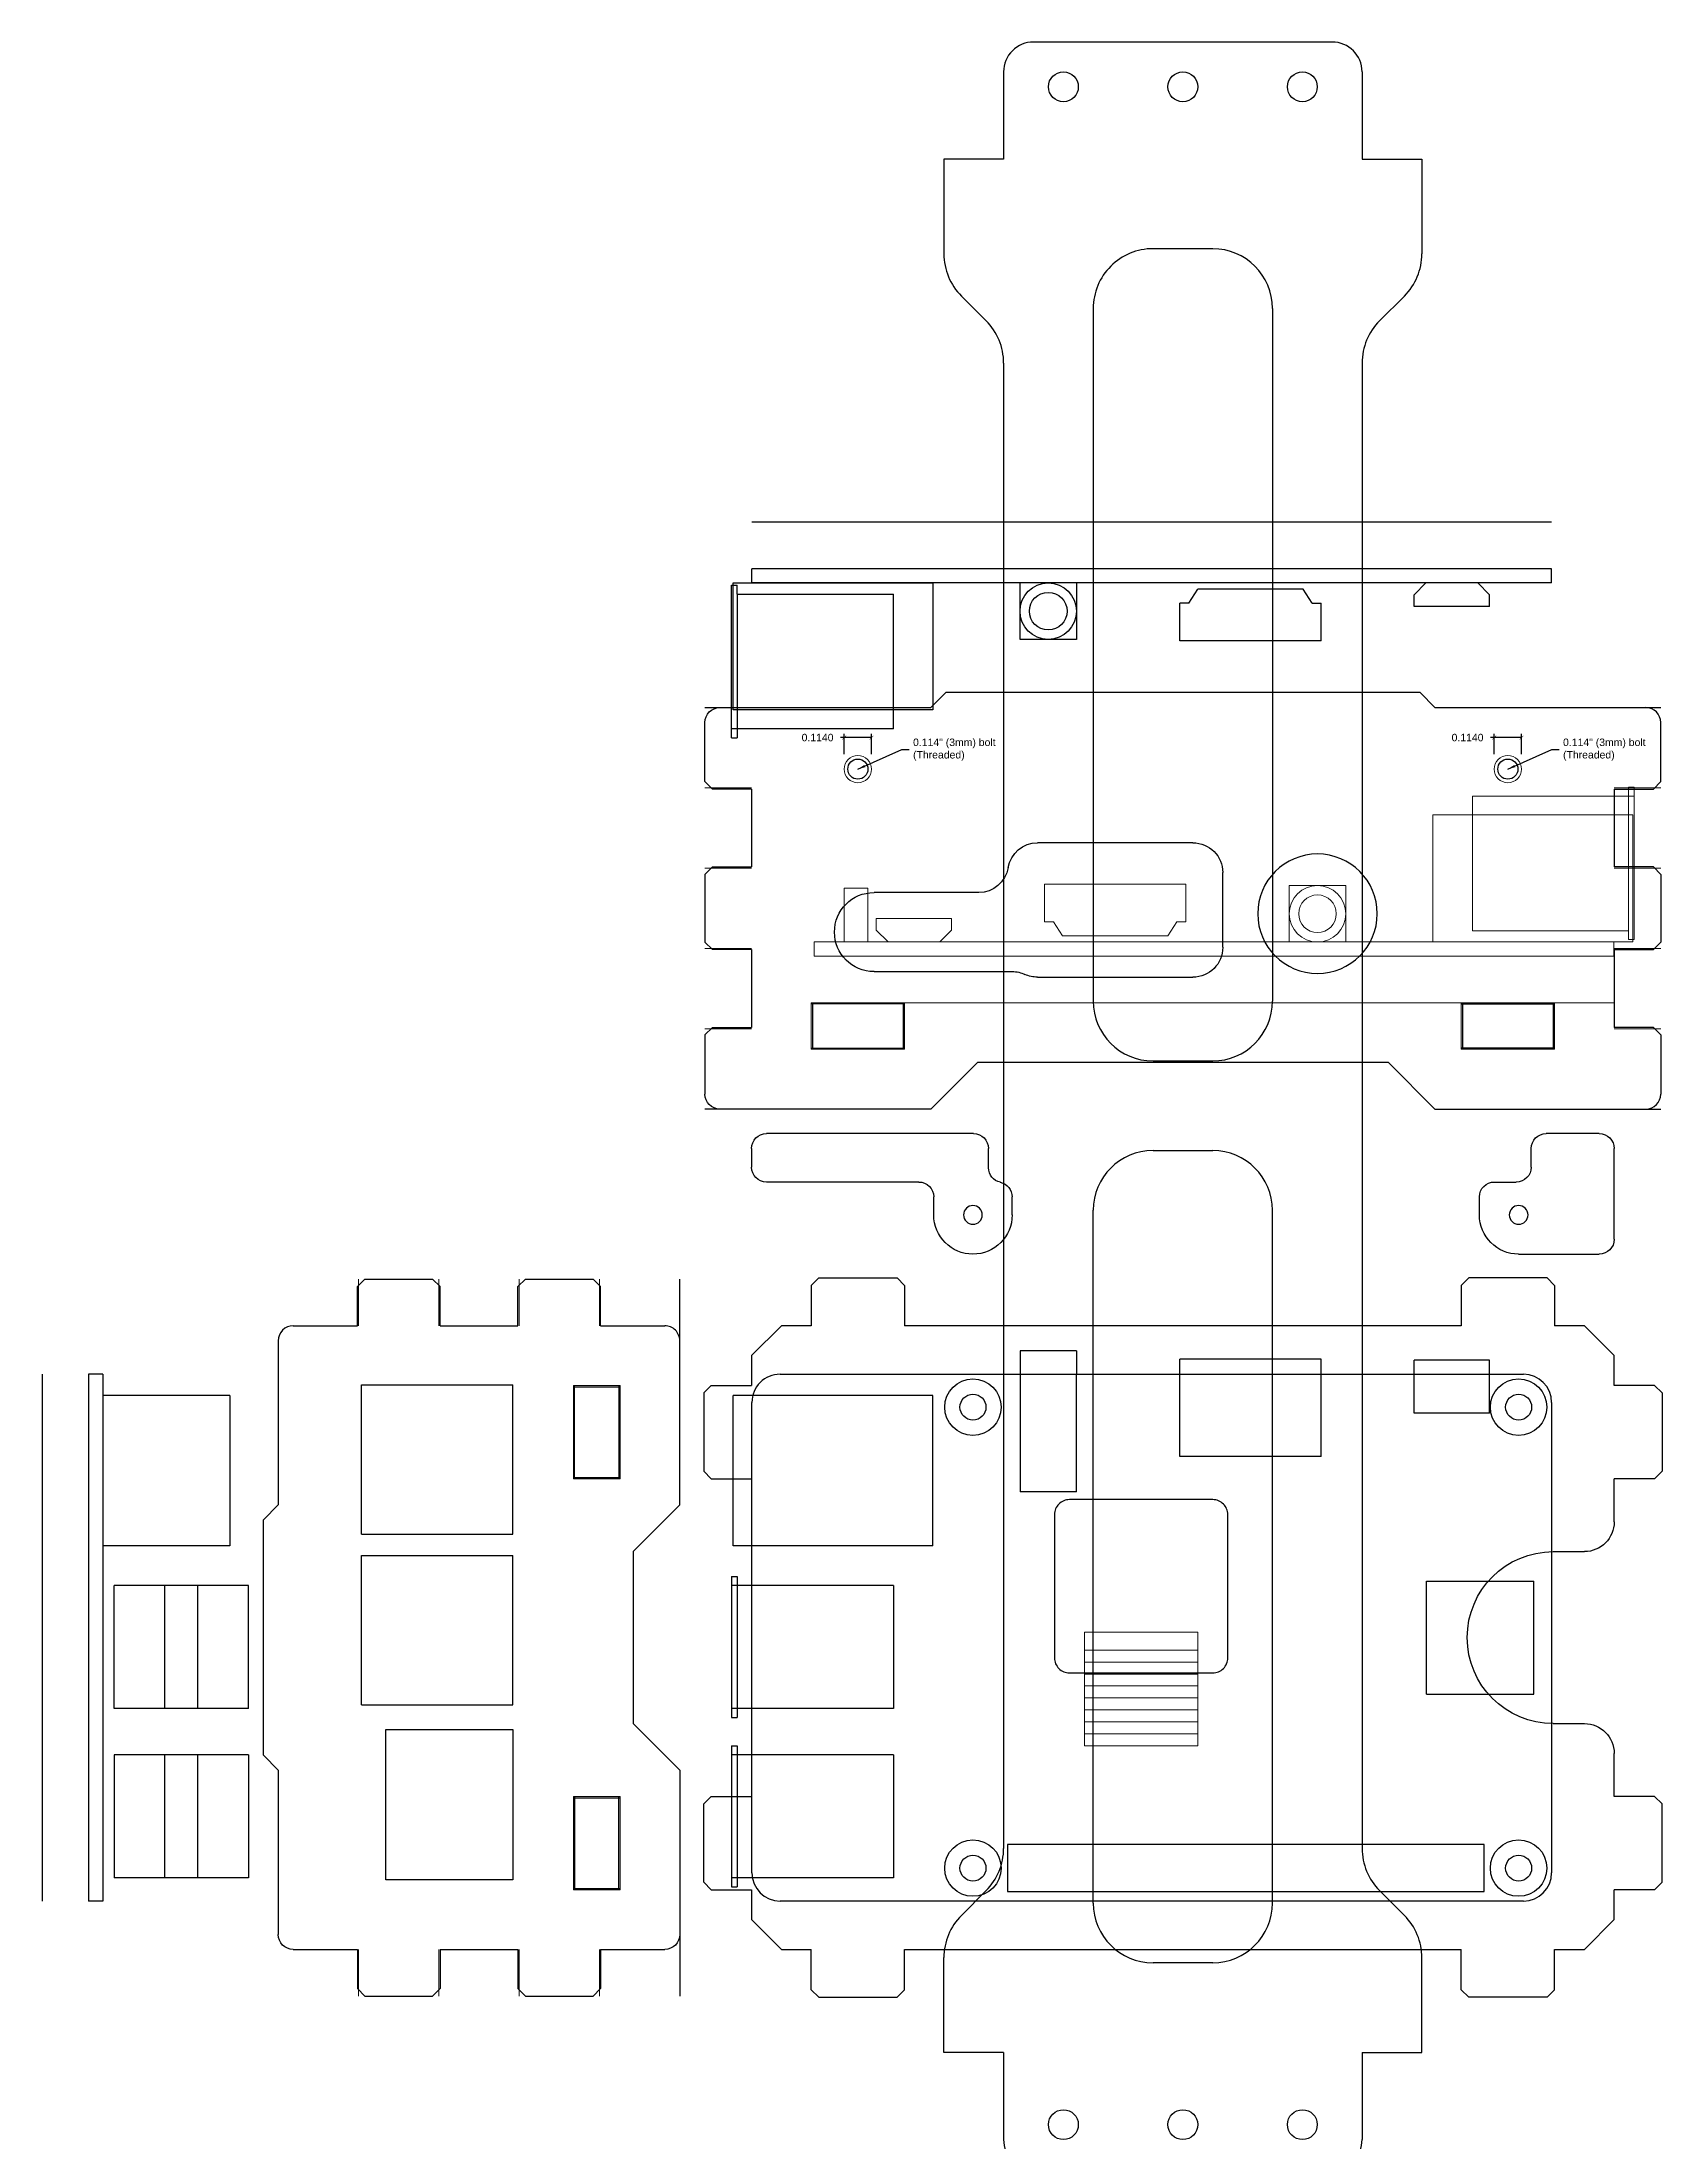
# Model space of a CAD drawing. Header units: inches. Extents: x -65 to 75, y -18 to 34.
# Drawn here: x 43.22 to 50, y 12.58 to 21.37 of the extents above; entities that cross this region are included whole.
import ezdxf

# ---------------------------------------------------------------- set-up
doc = ezdxf.new("R2010")
doc.units = ezdxf.units.IN
doc.header["$MEASUREMENT"] = 0
doc.layers.add('CUT', color=1, linetype='Continuous')
doc.layers.add('NOPLOT', color=40, linetype='Continuous', lineweight=5)
doc.styles.get("Standard").update_dxf_attribs({"font": 'arial.ttf'})
doc.dimstyles.get("Standard").update_dxf_attribs({"dimtxt": 0.18, "dimasz": 0.18, "dimexe": 0.18, "dimexo": 0.0625, "dimgap": 0.09, "dimtad": 0, "dimtih": 1, "dimtoh": 1, "dimdec": 4, "dimzin": 0, "dimdsep": 46, "dimtxsty": 'Standard', "dimcen": 0.09, "dimadec": 0, "dimazin": 0, "dimtfac": 1, "dimtdec": 4, "dimtofl": 0, "dimtmove": 0, "dimatfit": 3, "dimfxl": 1, "dimtolj": 1, "dimtzin": 0, "dimarcsym": 0})

# ---------------------------------------------------------------- blocks, each defined once
blk = doc.blocks.new('RaspPi')
for p, q in [((3, 28), (82, 28)), ((57.82, 27), (7.18, 27)), ((7.18, 27), (7.18, 22)), ((57.82, 22), (57.82, 27)), ((154, -28), (154, 28)), ((154, 28), (155.5, 28)), ((155.5, -28), (155.5, 28)), ((160.45, -28), (160.45, 28)), ((0, -25), (0, 25)), ((69.96, 12.45), (69.96, 25.55)), ((69.96, 25.55), (87.16, 25.55)), ((85, 25), (85, -25)), ((86.56, 11.5), (86.56, 26.5)), ((87.16, 26.5), (86.56, 26.5)), ((87.16, 11.5), (87.16, 26.5)), ((138.5, 25.55), (152.8, 25.55)), ((138.5, 12.45), (138.5, 25.55)), ((143.9, 25.55), (143.9, 12.45)), ((147.4, 25.55), (147.4, 12.45)), ((152.8, 12.45), (152.8, 25.55)), ((7.18, 22), (57.82, 22)), ((69.96, 12.45), (87.16, 12.45)), ((87.16, 11.5), (86.56, 11.5)), ((138.5, 12.45), (152.8, 12.45)), ((69.96, -5.55), (69.96, 7.55)), ((69.96, 7.55), (87.16, 7.55)), ((86.56, -6.5), (86.56, 8.5)), ((87.16, 8.5), (86.56, 8.5)), ((87.16, -6.5), (87.16, 8.5)), ((138.5, 7.55), (152.8, 7.55)), ((138.5, 7.55), (138.5, -5.55)), ((143.9, 7.55), (143.9, -5.55)), ((147.4, 7.55), (147.4, -5.55)), ((152.8, 7.55), (152.8, -5.55)), ((13.3, 6), (1.9, 6)), ((1.9, 6), (1.9, -6)), ((13.3, 6), (13.3, -6)), ((13.3, -6), (1.9, -6)), ((69.96, -5.55), (87.16, -5.55)), ((87.16, -6.5), (86.56, -6.5)), ((138.5, -5.55), (152.8, -5.55)), ((65.75, -9.75), (65.75, -25.75)), ((65.75, -9.75), (87, -9.75)), ((87, -9.75), (87, -25.75)), ((140.5, -25.75), (140.5, -9.75)), ((140.5, -9.75), (154, -9.75)), ((50.5, -15.5), (56.5, -15.5)), ((50.5, -15.5), (50.5, -28)), ((56.5, -28), (56.5, -15.5)), ((24.5, -19.25), (24.5, -29.6)), ((24.5, -19.25), (39.5, -19.25)), ((39.5, -19.25), (39.5, -29.6)), ((6.6, -23.85), (6.6, -29.5)), ((6.6, -23.85), (14.6, -23.85)), ((14.6, -23.85), (14.6, -29.5)), ((65.75, -25.75), (87, -25.75)), ((140.5, -25.75), (154, -25.75)), ((82, -28), (3, -28)), ((50.5, -30.5), (50.5, -28)), ((56.5, -30.5), (56.5, -28)), ((154, -28), (155.5, -28)), ((6.6, -29.5), (14.6, -29.5)), ((24.5, -29.6), (39.5, -29.6)), ((50.5, -30.5), (56.5, -30.5)), ((86.56, -96.61), (86.56, -95.66)), ((87.16, -95.66), (86.56, -95.66)), ((87.16, -95.66), (87.16, -111.86)), ((69.96, -96.61), (87.16, -96.61)), ((69.96, -96.61), (69.96, -110.91)), ((86.56, -110.91), (86.56, -96.61)), ((65.75, -98.61), (87, -98.61)), ((65.75, -112.11), (65.75, -98.61)), ((87, -98.61), (87, -112.11)), ((24.5, -105.96), (39.5, -105.96)), ((24.5, -105.96), (24.5, -109.96)), ((39.5, -105.96), (39.5, -109.96)), ((50.5, -112.11), (50.5, -106.11)), ((50.5, -106.11), (56.5, -106.11)), ((56.5, -106.11), (56.5, -112.11)), ((6.6, -109.61), (14.6, -109.61)), ((6.6, -109.61), (6.6, -110.86)), ((6.6, -110.86), (7.85, -112.11)), ((14.6, -110.86), (13.35, -112.11)), ((14.6, -109.61), (14.6, -110.86)), ((25.45, -109.96), (24.5, -109.96)), ((25.45, -109.96), (26.4, -111.46)), ((26.4, -111.46), (37.6, -111.46)), ((38.55, -109.96), (37.6, -111.46)), ((38.55, -109.96), (39.5, -109.96)), ((86.56, -110.91), (69.96, -110.91)), ((86.56, -110.91), (86.56, -111.86)), ((0, -112.11), (0, -113.61)), ((0, -112.11), (85, -112.11)), ((0, -113.61), (85, -113.61)), ((87, -112.11), (65.75, -112.11)), ((85, -112.11), (85, -113.61)), ((87.16, -111.86), (86.56, -111.86)), ((0, -118.56), (85, -118.56))]:
    blk.add_line(p, q)
for centre, radius in [((3.5, 24.5), 3), ((61.5, 24.5), 3), ((3.5, 24.5), 1.38), ((61.5, 24.5), 1.38), ((3.5, -24.5), 3), ((61.5, -24.5), 3), ((3.5, -24.5), 1.38), ((61.5, -24.5), 1.38), ((53.5, -109.11), 3), ((53.5, -109.11), 2)]:
    blk.add_circle(centre, radius)
for centre, start, end in [((3, 25), 90, 180), ((82, 25), 0, 90), ((3, -25), 180, 270), ((82, -25), 270, 0)]:
    blk.add_arc(centre, 3, start, end)
at = {"layer": 'NOPLOT'}
for p, q in [((49.66, 11.49), (37.59, 11.49)), ((37.59, -0.57), (37.59, 11.49)), ((49.66, -0.57), (49.66, 11.49)), ((49.66, 10.22), (37.59, 10.22)), ((49.66, 8.95), (37.59, 8.95)), ((49.66, 7.68), (37.59, 7.68)), ((49.66, 6.41), (37.59, 6.41)), ((49.66, 5.14), (37.59, 5.14)), ((49.66, 3.87), (37.59, 3.87)), ((49.66, 2.6), (37.59, 2.6)), ((49.66, 1.33), (37.59, 1.33)), ((49.66, -0.57), (37.59, -0.57))]:
    blk.add_line(p, q, dxfattribs=at)
blk = doc.blocks.new('Pi_SideView')
for p, q in [((0, 0.2815), (0.6772, 0.2815)), ((0, 0.2815), (0, -0.2815)), ((0.6535, 0.2815), (0.6535, 0.3189)), ((0.6772, 0.3189), (0.6535, 0.3189)), ((0.6535, -0.2815), (0.6535, 0.2815)), ((0.6772, 0.3189), (0.6772, -0.3189)), ((-0.1657, 0.2028), (0.6709, 0.2028)), ((-0.1657, -0.3287), (-0.1657, 0.2028)), ((0.6709, 0.2028), (0.6709, -0.3287)), ((-1.7898, -0.0866), (-1.1992, -0.0866)), ((-1.7898, -0.0866), (-1.7898, -0.2441)), ((-1.1992, -0.0866), (-1.1992, -0.2441)), ((-2.6293, -0.3287), (-2.6293, -0.1037)), ((-2.6293, -0.1037), (-2.5293, -0.1037)), ((-2.5293, -0.3287), (-2.5293, -0.1037)), ((-0.7661, -0.3287), (-0.7661, -0.0925)), ((-0.7661, -0.0925), (-0.5299, -0.0925)), ((-0.5299, -0.0925), (-0.5299, -0.3287)), ((-2.4945, -0.2303), (-2.1795, -0.2303)), ((-2.4945, -0.2303), (-2.4945, -0.2795)), ((-2.1795, -0.2303), (-2.1795, -0.2795)), ((-1.7524, -0.2441), (-1.7898, -0.2441)), ((-1.7524, -0.2441), (-1.715, -0.3031)), ((-1.2366, -0.2441), (-1.274, -0.3031)), ((-1.2366, -0.2441), (-1.1992, -0.2441)), ((-2.7543, -0.3287), (-2.7543, -0.3878)), ((-2.7543, -0.3287), (0.5921, -0.3287)), ((-2.4945, -0.2795), (-2.4453, -0.3287)), ((-2.1795, -0.2795), (-2.2287, -0.3287)), ((-1.715, -0.3031), (-1.274, -0.3031)), ((0.6709, -0.3287), (-0.1657, -0.3287)), ((0.6535, -0.2815), (0, -0.2815)), ((0.5921, -0.3287), (0.5921, -0.3878)), ((0.6535, -0.2815), (0.6535, -0.3189)), ((0.6772, -0.3189), (0.6535, -0.3189)), ((-2.7543, -0.3878), (0.5921, -0.3878)), ((-2.7543, -0.5828), (0.5921, -0.5828))]:
    blk.add_line(p, q)
for radius in [0.1181, 0.0787]:
    blk.add_circle((-0.648, -0.2106), radius)
blk = doc.blocks.new('TabHole2')
for p, q in [((-0.195, 0.0925), (0.195, 0.0925)), ((-0.19, 0.0975), (-0.19, -0.0975)), ((0.19, 0.0975), (0.19, -0.0975)), ((0.195, -0.0925), (-0.195, -0.0925))]:
    blk.add_line(p, q)
at = {"layer": 'NOPLOT'}
for p, q in [((-0.195, 0.0975), (0.195, 0.0975)), ((-0.195, 0.0975), (-0.195, -0.0975)), ((0.195, 0.0975), (0.195, -0.0975)), ((0.195, -0.0975), (-0.195, -0.0975))]:
    blk.add_line(p, q, dxfattribs=at)
blk = doc.blocks.new('TabHole')
blk.add_blockref('TabHole2', (0, 0))
blk = doc.blocks.new('FootCurve')
for p, q in [((-1.14, 0.195), (-0.945, 0)), ((-0.945, 0), (0, 0))]:
    blk.add_line(p, q)
blk = doc.blocks.new('Serration_2')
for p, q in [((0, 1.6175), (0, 1.349)), ((0, 1.349), (0.16375, 1.349)), ((0.16375, 1.349), (0.195, 1.31775)), ((0.195, 1.31775), (0.195, 1.03425)), ((0, 1.003), (0, 0.677)), ((0, 1.003), (0.16375, 1.003)), ((0.16375, 1.003), (0.195, 1.03425)), ((0, 0.677), (0.16375, 0.677)), ((0.16375, 0.677), (0.195, 0.64575)), ((0.195, 0.64575), (0.195, 0.36225)), ((0.16375, 0.331), (0.195, 0.36225)), ((0, 0.331), (0, 0.0625)), ((0, 0.331), (0.16375, 0.331))]:
    blk.add_line(p, q)
for centre, start, end in [((-0.0625, 1.6175), 0, 90), ((-0.0625, 0.0625), 270, 0)]:
    blk.add_arc(centre, 0.0625, start, end)
at = {"layer": 'NOPLOT'}
for p, q in [((0, 1.344), (0.195, 1.344)), ((0, 1.008), (0.195, 1.008)), ((0, 0.672), (0.195, 0.672)), ((0, 0.336), (0.195, 0.336))]:
    blk.add_line(p, q, dxfattribs=at)
blk = doc.blocks.new('Front')
for p, q in [((-0.555, -0.0625), (-1.2425, -0.0625)), ((-0.555, -0.0625), (-0.4925, 0)), ((-0.4925, 0), (0.4925, 0)), ((0.4925, 0), (0.555, -0.0625)), ((1.2425, -0.0625), (0.555, -0.0625)), ((-0.2815, -0.4114), (-0.2815, -1.0434)), ((0.3431, -0.4114), (0.3431, -1.0434)), ((0.4331, -0.4114), (0.4331, -1.0434)), ((-0.3839, -0.5119), (-0.3839, -1.0434)), ((-0.3839, -1.0434), (-1.0138, -1.0434)), ((-0.2815, -1.0434), (0.3431, -1.0434)), ((0.4331, -1.0434), (1.0577, -1.0434)), ((0.36, -1.5475), (-0.36, -1.5475))]:
    blk.add_line(p, q)
for points in [[(-0.2815, -0.4114), (0.3431, -0.4114)], [(0.4331, -0.4114), (1.0577, -0.4114), (1.0577, -1.0434)], [(-1.0138, -1.0434), (-1.0138, -0.5119), (-0.3839, -0.5119)]]:
    blk.add_lwpolyline(points)
at = {"xscale": -1}
for name, p in [('Serration_2', (-1.305, -1.7425)), ('TabHole', (-0.86, -1.395)), ('FootCurve', (-1.5, -1.7425))]:
    blk.add_blockref(name, p, dxfattribs=at)
for name, p in [('Serration_2', (1.305, -1.7425)), ('TabHole', (0.86, -1.395)), ('FootCurve', (1.5, -1.7425))]:
    blk.add_blockref(name, p)
blk = doc.blocks.new('Baseplate')
for p, q in [((-0.5, 1.4737), (-0.4688, 1.505)), ((-0.4688, 1.505), (-0.1413, 1.505)), ((-0.1413, 1.505), (-0.11, 1.4737)), ((2.22, 1.4737), (2.2512, 1.505)), ((2.5787, 1.505), (2.2512, 1.505)), ((2.5787, 1.505), (2.61, 1.4737)), ((-0.5, 1.4737), (-0.5, 1.305)), ((-0.11, 1.4737), (-0.11, 1.305)), ((2.22, 1.4737), (2.22, 1.305)), ((2.61, 1.4737), (2.61, 1.305)), ((-0.95, 1.0237), (-0.9188, 1.055)), ((-0.9188, 1.055), (-0.75, 1.055)), ((3.0287, 1.055), (2.86, 1.055)), ((3.0287, 1.055), (3.06, 1.0237)), ((-0.95, 1.0237), (-0.95, 0.6962)), ((3.06, 1.0237), (3.06, 0.6962)), ((-0.95, 0.6962), (-0.9188, 0.665)), ((-0.9188, 0.665), (-0.75, 0.665)), ((-0.75, 0.4849), (-0.75, 0.665)), ((3.0287, 0.665), (2.86, 0.665)), ((3.06, 0.6962), (3.0287, 0.665)), ((-0.4949, 0.3599), (-0.625, 0.3599)), ((-0.4949, -0.3599), (-0.625, -0.3599)), ((-0.75, -0.665), (-0.75, -0.4849)), ((-0.95, -0.6962), (-0.9188, -0.665)), ((-0.95, -1.0237), (-0.95, -0.6962)), ((-0.9188, -0.665), (-0.75, -0.665)), ((3.0287, -0.665), (2.86, -0.665)), ((3.0287, -0.665), (3.06, -0.6962)), ((3.06, -1.0237), (3.06, -0.6962)), ((-0.9188, -1.055), (-0.95, -1.0237)), ((3.06, -1.0237), (3.0287, -1.055)), ((-0.9188, -1.055), (-0.75, -1.055)), ((3.0287, -1.055), (2.86, -1.055)), ((-0.5, -1.4737), (-0.5, -1.305)), ((-0.11, -1.4737), (-0.11, -1.305)), ((2.22, -1.4737), (2.22, -1.305)), ((2.61, -1.4737), (2.61, -1.305)), ((-0.4688, -1.505), (-0.5, -1.4737)), ((-0.1413, -1.505), (-0.11, -1.4737)), ((2.2512, -1.505), (2.22, -1.4737)), ((2.61, -1.4737), (2.5787, -1.505)), ((-0.4688, -1.505), (-0.1413, -1.505)), ((2.5787, -1.505), (2.2512, -1.505))]:
    blk.add_line(p, q)
for points in [[(-0.75, 1.055), (-0.75, 1.18), (-0.625, 1.305), (-0.5, 1.305)], [(-0.11, 1.305), (2.22, 1.305)], [(2.61, 1.305), (2.735, 1.305), (2.86, 1.18), (2.86, 1.055)], [(2.86, 0.665), (2.86, -0.665)], [(-0.5, -1.305), (-0.625, -1.305), (-0.75, -1.18), (-0.75, -1.055)], [(2.86, -1.055), (2.86, -1.18), (2.735, -1.305), (2.61, -1.305)], [(2.22, -1.305), (-0.11, -1.305)]]:
    blk.add_lwpolyline(points)
blk.add_lwpolyline([(0.9296, 0.5774), (1.5296, 0.5774, -0.414214), (1.5921, 0.5149), (1.5921, -0.0851, -0.414214), (1.5296, -0.1476), (0.9296, -0.1476, -0.414214), (0.8671, -0.0851), (0.8671, 0.5149, -0.414214)], format="xyb", close=True)
for centre, radius, start, end in [((-0.625, 0.4849), 0.125, 180, 270), ((-0.4949, 0), 0.3599, 270, 90), ((-0.625, -0.4849), 0.125, 90, 180)]:
    blk.add_arc(centre, radius, start, end)
blk = doc.blocks.new('Serration_3')
for p, q in [((0, 1.37025), (0, 1.6175)), ((-0.195, 1.339), (-0.03125, 1.339)), ((-0.195, 1.339), (-0.195, 1.013)), ((-0.03125, 1.339), (0, 1.37025)), ((-0.03125, 1.013), (-0.195, 1.013)), ((-0.03125, 1.013), (0, 0.98175)), ((0, 0.98175), (0, 0.69825)), ((-0.195, 0.667), (-0.03125, 0.667)), ((-0.195, 0.667), (-0.195, 0.341)), ((-0.03125, 0.667), (0, 0.69825)), ((-0.03125, 0.341), (-0.195, 0.341)), ((-0.03125, 0.341), (0, 0.30975)), ((0, 0.30975), (0, 0.0625))]:
    blk.add_line(p, q)
for centre, start, end in [((-0.0625, 1.6175), 0, 90), ((-0.0625, 0.0625), 270, 0)]:
    blk.add_arc(centre, 0.0625, start, end)
at = {"layer": 'NOPLOT'}
for p, q in [((-0.195, 1.344), (0, 1.344)), ((-0.195, 1.008), (0, 1.008)), ((-0.195, 0.672), (0, 0.672)), ((-0.195, 0.336), (0, 0.336))]:
    blk.add_line(p, q, dxfattribs=at)
blk = doc.blocks.new('_ArchTick')
at = {"color": 0, "linetype": 'ByBlock', "const_width": 0.15}
blk.add_lwpolyline([(-0.5, -0.5), (0.5, 0.5)], dxfattribs=at)
blk = doc.blocks.new('*D58')
at = {"layer": 'Defpoints', "color": 0, "transparency": 16777216}
for p in [(46.787, 17.3759), (46.787, 17.2441), (46.901, 17.2441)]:
    blk.add_point(p, dxfattribs=at)
at = {"layer": 'NOPLOT', "color": 0, "lineweight": -2, "transparency": 16777216}
for p, q in [((46.787, 17.3759), (46.7714, 17.3759)), ((46.787, 17.3066), (46.787, 17.3915)), ((46.901, 17.3759), (46.787, 17.3759)), ((46.901, 17.3066), (46.901, 17.3915))]:
    blk.add_line(p, q, dxfattribs=at)
at = {"layer": 'NOPLOT', "color": 0, "lineweight": -2, "transparency": 16777216, "xscale": 0.015625, "yscale": 0.015625, "zscale": 0.015625, "rotation": 180}
blk.add_blockref('_ArchTick', (46.787, 17.3759), dxfattribs=at)
at = {"layer": 'NOPLOT', "color": 0, "lineweight": -2, "transparency": 16777216, "xscale": 0.015625, "yscale": 0.015625, "zscale": 0.015625}
blk.add_blockref('_ArchTick', (46.901, 17.3759), dxfattribs=at)
at = {"layer": 'NOPLOT', "color": 0, "transparency": 16777216, "insert": (46.6753, 17.3759), "char_height": 0.03125, "attachment_point": 5}
blk.add_mtext('\\A1;0.1140', dxfattribs=at)
blk = doc.blocks.new('Spacer_Front')
for p, q in [((-0.3999, -0.1016), (-0.3999, 0.2779)), ((-0.3374, 0.3404), (-0.1152, 0.3404)), ((-0.0527, 0.2003), (-0.0527, 0.2779)), ((-0.3999, 0.2003), (-0.3999, 0.2003)), ((-0.0527, 0.2003), (-0.0527, 0.2003)), ((0.1016, 0.1378), (0.0098, 0.1378)), ((0.1641, 0), (0.1641, 0.0753)), ((0, -0.1641), (-0.3374, -0.1641))]:
    blk.add_line(p, q)
blk.add_circle((0, 0), 0.0392)
for centre, radius, start, end in [((-0.3374, 0.2779), 0.0625, 90, 180), ((-0.1152, 0.2779), 0.0625, 0, 90), ((0.0098, 0.2003), 0.0625, 180, 270), ((0.1016, 0.0753), 0.0625, 0, 90), ((0, 0), 0.1641, 270, 0), ((-0.3374, -0.1016), 0.0625, 180, 270)]:
    blk.add_arc(centre, radius, start, end)
blk = doc.blocks.new('Spacer_Front2')
for p, q in [((-0.065, 0.1976), (-0.065, 0.2779)), ((-0.0025, 0.3404), (0.8641, 0.3404)), ((0.9266, 0.2779), (0.9266, 0.2003)), ((-0.065, 0.2003), (-0.065, 0.2003)), ((0.9266, 0.2003), (0.9266, 0.2003)), ((0.2266, 0.1378), (0.8641, 0.1378)), ((-0.1641, 0), (-0.1641, 0.0753)), ((0.1641, 0), (0.1641, 0.0753))]:
    blk.add_line(p, q)
blk.add_circle((0, 0), 0.0392)
for centre, radius, start, end in [((-0.0025, 0.2779), 0.0625, 90, 180), ((0.8641, 0.2779), 0.0625, 0, 90), ((-0.1275, 0.1976), 0.0625, 281.92401, 0), ((0.8641, 0.2003), 0.0625, 270, 0), ((-0.1016, 0.0753), 0.0625, 101.92401, 180), ((0.2266, 0.0753), 0.0625, 90, 180), ((0, 0), 0.1641, 180, 0)]:
    blk.add_arc(centre, radius, start, end)
blk = doc.blocks.new('Spacer')
for p, q in [((-0.75, -0.24), (-0.75, 0.125)), ((0.75, -0.24), (0.75, 0.125)), ((-0.75, -0.24), (-1, -0.24)), ((-0.75, -0.24), (-1, -0.24)), ((-1, -0.24), (-1, -0.6364)), ((0.75, -0.24), (1, -0.24)), ((1, -0.24), (1, -0.6364)), ((-0.125, -0.615), (0.125, -0.615)), ((-0.9268, -0.8132), (-0.8232, -0.9168)), ((-0.375, -0.865), (-0.375, -3.7641)), ((0.375, -0.865), (0.375, -3.7641)), ((0.9268, -0.8132), (0.8232, -0.9168)), ((-0.75, -7.3097), (-0.75, -1.0936)), ((0.75, -7.3097), (0.75, -1.0936)), ((0.125, -4.0141), (-0.125, -4.0141)), ((0.125, -4.3891), (-0.125, -4.3891)), ((-0.375, -7.5382), (-0.375, -4.6391)), ((0.375, -7.5382), (0.375, -4.6391)), ((-0.9268, -7.59), (-0.8232, -7.4864)), ((0.9268, -7.59), (0.8232, -7.4864)), ((-1, -8.1632), (-1, -7.7668)), ((-0.125, -7.7882), (0.125, -7.7882)), ((1, -8.1632), (1, -7.7668)), ((-0.75, -8.1632), (-1, -8.1632)), ((-0.75, -8.1632), (-1, -8.1632)), ((-0.75, -8.5282), (-0.75, -8.1632)), ((0.75, -8.5282), (0.75, -8.1632)), ((0.75, -8.1632), (1, -8.1632)), ((-0.625, -8.6532), (0.625, -8.6532))]:
    blk.add_line(p, q)
for centre in [(-0.5, 0.0625), (0, 0.0625), (0.5, 0.0625), (-0.5, -8.4657), (0, -8.4657), (0.5, -8.4657)]:
    blk.add_circle(centre, 0.0625)
for centre, radius, start, end in [((-0.625, 0.125), 0.125, 90, 180), ((0.625, 0.125), 0.125, 0, 90), ((-0.125, -0.865), 0.25, 90, 180), ((0.125, -0.865), 0.25, 0, 90), ((-0.75, -0.6364), 0.25, 180, 225), ((0.75, -0.6364), 0.25, 315, 0), ((-1, -1.0936), 0.25, 0, 45), ((1, -1.0936), 0.25, 135, 180), ((-0.125, -3.7641), 0.25, 180, 270), ((0.125, -3.7641), 0.25, 270, 360), ((-0.125, -4.6391), 0.25, 90, 180), ((0.125, -4.6391), 0.25, 0, 90), ((-1, -7.3097), 0.25, 315, 0), ((1, -7.3097), 0.25, 180, 225), ((-0.125, -7.5382), 0.25, 180, 270), ((0.125, -7.5382), 0.25, 270, 0), ((-0.75, -7.7668), 0.25, 135, 180), ((0.75, -7.7668), 0.25, 0, 45), ((-0.625, -8.5282), 0.125, 180, 270), ((0.625, -8.5282), 0.125, 270, 0)]:
    blk.add_arc(centre, radius, start, end)
blk = doc.blocks.new('Threaded3mmBolt')
blk.add_circle((0, 0), 0.042)
at = {"layer": 'NOPLOT'}
blk.add_circle((0, 0), 0.057, dxfattribs=at)
at = {"layer": 'NOPLOT', "insert": (0.23093, 0.08137), "char_height": 0.03125, "attachment_point": 4}
blk.add_mtext('\\A1;0.114" (3mm) bolt^J(Threaded)', dxfattribs=at)
at = {"layer": 'NOPLOT'}
dim = blk.add_linear_dim(base=(-0.057, 0.13184), p1=(0.057, 0), p2=(-0.057, 0), dimstyle='Standard', override={"dimtxt": 0.03125, "dimasz": 0.015625, "dimexe": 0.015625, "dimgap": 0.03125, "dimblk1": 'ArchTick', "dimblk2": 'ArchTick', "dimsah": 1}, dxfattribs=at)
dim.commit()
dim.dimension.update_dxf_attribs({"geometry": '*D58', "text_midpoint": (-0.16869, 0.13184), "insert": (-46.84401, -17.24406)})
at = {"layer": 'NOPLOT', "annotation_type": 0, "has_hookline": 1, "hookline_direction": 0, "text_width": 0.34334}
blk.add_leader([(0, 0), (0.18406, 0.08137), (0.21531, 0.08137)], dimstyle='Standard', override={"dimasz": 0.03125, "dimgap": 0.015625}, dxfattribs=at)
blk = doc.blocks.new('Side')
for p, q in [((-0.9925, 0), (0.9925, 0)), ((0.9925, 0), (1.055, -0.0625)), ((-1.055, -0.0625), (-2, -0.0625)), ((-1.055, -0.0625), (-0.9925, 0)), ((2, -0.0625), (1.055, -0.0625)), ((-0.042, -0.6283), (0.608, -0.6283)), ((-0.167, -1.0658), (-0.167, -0.7533)), ((0.8545, -0.8367), (1.2924, -0.8367)), ((0.608, -1.1908), (-0.042, -1.1908)), ((1.2924, -1.1674), (0.7137, -1.1674))]:
    blk.add_line(p, q)
blk.add_lwpolyline([(-0.86, -1.5475), (0.86, -1.5475)])
blk.add_circle((-0.5634, -0.9253), 0.25)
for centre, radius, start, end in [((-0.042, -0.7533), 0.125, 90, 180), ((0.608, -0.7533), 0.125, 9.5893, 90), ((0.8545, -0.7117), 0.125, 189.5893, 270), ((1.2924, -1.002), 0.1654, 270, 90), ((-0.042, -1.0658), 0.125, 180, 270), ((0.608, -1.0658), 0.125, 270, 295.00783), ((0.7137, -1.2924), 0.125, 90, 115.00783)]:
    blk.add_arc(centre, radius, start, end)
at = {"xscale": -1}
for name, p in [('Serration_3', (-2, -1.7425)), ('TabHole', (-1.36, -1.395)), ('FootCurve', (-2, -1.7425))]:
    blk.add_blockref(name, p, dxfattribs=at)
for name, p in [('Serration_3', (2, -1.7425)), ('TabHole', (1.36, -1.395)), ('FootCurve', (2, -1.7425))]:
    blk.add_blockref(name, p)
at = {"layer": 'CUT', "xscale": -1}
for p in [(-1.36, -0.32), (1.36, -0.32)]:
    blk.add_blockref('Threaded3mmBolt', p, dxfattribs=at)

msp = doc.modelspace()

# ---------------------------------------------------------------- block references
at = {"xscale": 0.03937007874015748, "yscale": 0.03937007874015748, "zscale": 0.03937007874015748, "rotation": 180}
msp.add_blockref('RaspPi', (49.5338, 14.6897), dxfattribs=at)
at = {"layer": 'CUT'}
for name, p, rotation in [('Spacer', (47.9909, 12.714), 180), ('Front', (44.143, 14.6897), 89.99999999999999)]:
    msp.add_blockref(name, p, dxfattribs=dict(at, rotation=rotation))
at = {"layer": 'CUT', "xscale": -1}
for name, p in [('Side', (47.9909, 18.6444)), ('Spacer_Front2', (47.1125, 16.4586)), ('Spacer_Front', (49.396, 16.4586)), ('Baseplate', (49.0459, 14.6897))]:
    msp.add_blockref(name, p, dxfattribs=at)
at = {"layer": 'NOPLOT'}
msp.add_blockref('Pi_SideView', (49.2023, 17.9297), dxfattribs=at)

doc.saveas('drawing.dxf')
